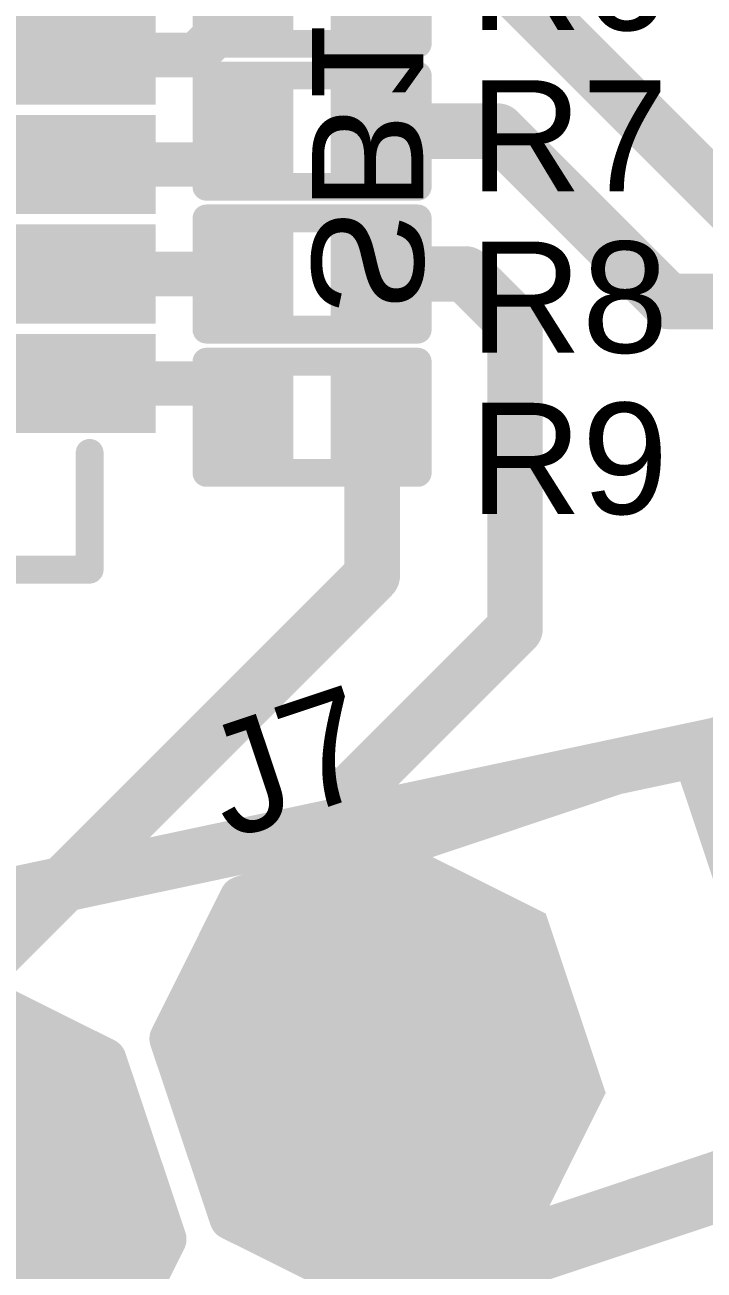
# Model space of a CAD drawing. Header units: inches. Extents: x 28 to 136, y 32 to 73.
# Drawn here: x 50.94 to 54.04, y 50.27 to 55.95 of the extents above; entities that cross this region are included whole.
import ezdxf

# ---------------------------------------------------------------- set-up
doc = ezdxf.new("R2010")
doc.units = ezdxf.units.IN
for name, color, linetype in [('Board Outline', 216, 'Continuous'), ('Bottom Layer', 5, 'Continuous'), ('Bottom Overlay', 54, 'Continuous'), ('Top Layer', 1, 'Continuous'), ('Top Overlay', 2, 'Continuous'), ('Top Paste', 8, 'Continuous'), ('Top Solder', 216, 'Continuous')]:
    doc.layers.add(name, color=color, linetype=linetype)
doc.styles.add('Arial', font='', dxfattribs={"height": 0.2})
doc.styles.get('Arial').set_extended_font_data('Arial')

# ---------------------------------------------------------------- blocks, each defined once
blk = doc.blocks.new('16_QFN__3_3___5')
at = {"layer": 'Top Layer'}
for points in [[(-0.8750007900000001, 1.80000275), (-0.6250012899999999, 1.80000275), (-0.6250012899999999, 1.10000161), (-0.8750007900000001, 1.10000161)], [(-0.37500179, 1.80000275), (-0.12500229, 1.80000275), (-0.12500229, 1.10000161), (-0.37500179, 1.10000161)], [(0.12499975, 1.80000275), (0.37499925, 1.80000275), (0.37499925, 1.10000161), (0.12499975, 1.10000161)], [(0.6249987499999999, 1.80000275), (0.87499825, 1.80000275), (0.87499825, 1.10000161), (0.6249987499999999, 1.10000161)], [(-1.09999653, 0.8750007900000001), (-1.09999653, 0.6250012899999999), (-1.79999767, 0.6250012899999999), (-1.79999767, 0.8750007900000001)], [(1.80000275, 0.8750007900000001), (1.80000275, 0.6250012899999999), (1.10000161, 0.6250012899999999), (1.10000161, 0.8750007900000001)], [(-0.84999957, 0.84999957), (0.84999957, 0.84999957), (0.84999957, -0.84999957), (-0.84999957, -0.84999957)], [(-1.09999653, 0.37500179), (-1.09999653, 0.12500229), (-1.79999767, 0.12500229), (-1.79999767, 0.37500179)], [(1.80000275, 0.37500179), (1.80000275, 0.12500229), (1.10000161, 0.12500229), (1.10000161, 0.37500179)], [(-1.09999653, -0.12499975), (-1.09999653, -0.37499925), (-1.79999767, -0.37499925), (-1.79999767, -0.12499975)], [(1.80000275, -0.12499975), (1.80000275, -0.37499925), (1.10000161, -0.37499925), (1.10000161, -0.12499975)], [(-1.09999653, -0.6249987499999999), (-1.09999653, -0.87499825), (-1.79999767, -0.87499825), (-1.79999767, -0.6249987499999999)], [(1.80000275, -0.6249987499999999), (1.80000275, -0.87499825), (1.10000161, -0.87499825), (1.10000161, -0.6249987499999999)], [(-0.8750007900000001, -1.09999653), (-0.6250012899999999, -1.09999653), (-0.6250012899999999, -1.79999767), (-0.8750007900000001, -1.79999767)], [(-0.37500179, -1.09999653), (-0.12500229, -1.09999653), (-0.12500229, -1.79999767), (-0.37500179, -1.79999767)], [(0.12499975, -1.09999653), (0.37499925, -1.09999653), (0.37499925, -1.79999767), (0.12499975, -1.79999767)], [(0.6249987499999999, -1.09999653), (0.87499825, -1.09999653), (0.87499825, -1.79999767), (0.6249987499999999, -1.79999767)]]:
    blk.add_hatch(color=1, dxfattribs=at).paths.add_polyline_path(points)
at = {"layer": 'Top Paste'}
for points in [[(-0.8750007900000001, 1.80000275), (-0.6250012899999999, 1.80000275), (-0.6250012899999999, 1.10000161), (-0.8750007900000001, 1.10000161)], [(-0.37500179, 1.80000275), (-0.12500229, 1.80000275), (-0.12500229, 1.10000161), (-0.37500179, 1.10000161)], [(0.12499975, 1.80000275), (0.37499925, 1.80000275), (0.37499925, 1.10000161), (0.12499975, 1.10000161)], [(0.6249987499999999, 1.80000275), (0.87499825, 1.80000275), (0.87499825, 1.10000161), (0.6249987499999999, 1.10000161)], [(-1.09999653, 0.8750007900000001), (-1.09999653, 0.6250012899999999), (-1.79999767, 0.6250012899999999), (-1.79999767, 0.8750007900000001)], [(1.80000275, 0.8750007900000001), (1.80000275, 0.6250012899999999), (1.10000161, 0.6250012899999999), (1.10000161, 0.8750007900000001)], [(-0.84999957, 0.84999957), (0.84999957, 0.84999957), (0.84999957, -0.84999957), (-0.84999957, -0.84999957)], [(-1.09999653, 0.37500179), (-1.09999653, 0.12500229), (-1.79999767, 0.12500229), (-1.79999767, 0.37500179)], [(1.80000275, 0.37500179), (1.80000275, 0.12500229), (1.10000161, 0.12500229), (1.10000161, 0.37500179)], [(-1.09999653, -0.12499975), (-1.09999653, -0.37499925), (-1.79999767, -0.37499925), (-1.79999767, -0.12499975)], [(1.80000275, -0.12499975), (1.80000275, -0.37499925), (1.10000161, -0.37499925), (1.10000161, -0.12499975)], [(-1.09999653, -0.6249987499999999), (-1.09999653, -0.87499825), (-1.79999767, -0.87499825), (-1.79999767, -0.6249987499999999)], [(1.80000275, -0.6249987499999999), (1.80000275, -0.87499825), (1.10000161, -0.87499825), (1.10000161, -0.6249987499999999)], [(-0.8750007900000001, -1.09999653), (-0.6250012899999999, -1.09999653), (-0.6250012899999999, -1.79999767), (-0.8750007900000001, -1.79999767)], [(-0.37500179, -1.09999653), (-0.12500229, -1.09999653), (-0.12500229, -1.79999767), (-0.37500179, -1.79999767)], [(0.12499975, -1.09999653), (0.37499925, -1.09999653), (0.37499925, -1.79999767), (0.12499975, -1.79999767)], [(0.6249987499999999, -1.09999653), (0.87499825, -1.09999653), (0.87499825, -1.79999767), (0.6249987499999999, -1.79999767)]]:
    blk.add_hatch(color=8, dxfattribs=at).paths.add_polyline_path(points)
at = {"layer": 'Top Solder'}
for points in [[(-0.9766007899999999, 1.90160275), (-0.5234012899999999, 1.90160275), (-0.5234012899999999, 0.9984016099999999), (-0.9766007899999999, 0.9984016099999999)], [(-0.4766017899999999, 1.90160275), (-0.02340229, 1.90160275), (-0.02340229, 0.9984016099999999), (-0.4766017899999999, 0.9984016099999999)], [(0.02339975, 1.90160275), (0.47659925, 1.90160275), (0.47659925, 0.9984016099999999), (0.02339975, 0.9984016099999999)], [(0.5233987499999999, 1.90160275), (0.9765982499999999, 1.90160275), (0.9765982499999999, 0.9984016099999999), (0.5233987499999999, 0.9984016099999999)], [(-0.99839653, 0.9766007899999999), (-0.99839653, 0.5234012899999999), (-1.90159767, 0.5234012899999999), (-1.90159767, 0.9766007899999999)], [(1.90160275, 0.9766007899999999), (1.90160275, 0.5234012899999999), (0.9984016099999999, 0.5234012899999999), (0.9984016099999999, 0.9766007899999999)], [(-0.95159957, 0.95159957), (0.95159957, 0.95159957), (0.95159957, -0.95159957), (-0.95159957, -0.95159957)], [(-0.99839653, 0.4766017899999999), (-0.99839653, 0.02340229), (-1.90159767, 0.02340229), (-1.90159767, 0.4766017899999999)], [(1.90160275, 0.4766017899999999), (1.90160275, 0.02340229), (0.9984016099999999, 0.02340229), (0.9984016099999999, 0.4766017899999999)], [(-0.99839653, -0.02339975), (-0.99839653, -0.47659925), (-1.90159767, -0.47659925), (-1.90159767, -0.02339975)], [(1.90160275, -0.02339975), (1.90160275, -0.47659925), (0.9984016099999999, -0.47659925), (0.9984016099999999, -0.02339975)], [(-0.99839653, -0.5233987499999999), (-0.99839653, -0.9765982499999999), (-1.90159767, -0.9765982499999999), (-1.90159767, -0.5233987499999999)], [(1.90160275, -0.5233987499999999), (1.90160275, -0.9765982499999999), (0.9984016099999999, -0.9765982499999999), (0.9984016099999999, -0.5233987499999999)], [(-0.9766007899999999, -0.99839653), (-0.5234012899999999, -0.99839653), (-0.5234012899999999, -1.90159767), (-0.9766007899999999, -1.90159767)], [(-0.4766017899999999, -0.99839653), (-0.02340229, -0.99839653), (-0.02340229, -1.90159767), (-0.4766017899999999, -1.90159767)], [(0.02339975, -0.99839653), (0.47659925, -0.99839653), (0.47659925, -1.90159767), (0.02339975, -1.90159767)], [(0.5233987499999999, -0.99839653), (0.9765982499999999, -0.99839653), (0.9765982499999999, -1.90159767), (0.5233987499999999, -1.90159767)]]:
    blk.add_hatch(color=216, dxfattribs=at).paths.add_polyline_path(points)
at = {"layer": 'Top Overlay', "const_width": 0.127}
for points in [[(-1.6002, 1.6002), (-1.0668, 1.6002)], [(-1.6002, 1.6002), (-1.6002, 1.0668)], [(1.06679746, 1.6002), (1.60019746, 1.6002)], [(1.60019746, 1.6002), (1.60019746, 1.0668)], [(-2.0828, 0.889), (-2.0828, 0.635)], [(-2.0828, 0.889), (-1.9558, 0.7619999999999999)], [(-1.9558, 0.7619999999999999), (-2.0828, 0.635)], [(-1.6002, -1.06679492), (-1.6002, -1.60019492)], [(1.60019746, -1.06679492), (1.60019746, -1.60019492)], [(-1.6002, -1.60019492), (-1.0668, -1.60019492)], [(1.06679746, -1.60019492), (1.60019746, -1.60019492)]]:
    blk.add_lwpolyline(points, dxfattribs=at)
at = {"layer": 'Top Overlay', "const_width": 0.0635}
for points in [[(-1.63195, 1.6002, 1), (-1.56845, 1.6002, 1)], [(-1.63195, 1.6002, 1), (-1.56845, 1.6002, 1)], [(-1.09855, 1.6002, 1), (-1.03505, 1.6002, 1)], [(1.03504746, 1.6002, 1), (1.09854746, 1.6002, 1)], [(1.56844746, 1.6002, 1), (1.63194746, 1.6002, 1)], [(1.56844746, 1.6002, 1), (1.63194746, 1.6002, 1)], [(-1.63195, 1.0668, 1), (-1.56845, 1.0668, 1)], [(1.56844746, 1.0668, 1), (1.63194746, 1.0668, 1)], [(-2.11455, 0.889, 1), (-2.05105, 0.889, 1)], [(-2.11455, 0.889, 1), (-2.05105, 0.889, 1)], [(-1.98755, 0.7619999999999999, 1), (-1.92405, 0.7619999999999999, 1)], [(-1.98755, 0.7619999999999999, 1), (-1.92405, 0.7619999999999999, 1)], [(-2.11455, 0.635, 1), (-2.05105, 0.635, 1)], [(-2.11455, 0.635, 1), (-2.05105, 0.635, 1)], [(-1.63195, -1.06679492, 1), (-1.56845, -1.06679492, 1)], [(1.56844746, -1.06679492, 1), (1.63194746, -1.06679492, 1)], [(-1.63195, -1.60019492, 1), (-1.56845, -1.60019492, 1)], [(-1.63195, -1.60019492, 1), (-1.56845, -1.60019492, 1)], [(-1.09855, -1.60019492, 1), (-1.03505, -1.60019492, 1)], [(1.03504746, -1.60019492, 1), (1.09854746, -1.60019492, 1)], [(1.56844746, -1.60019492, 1), (1.63194746, -1.60019492, 1)], [(1.56844746, -1.60019492, 1), (1.63194746, -1.60019492, 1)]]:
    blk.add_lwpolyline(points, format="xyb", close=True, dxfattribs=at)
blk = doc.blocks.new('R___0201_28')
at = {"layer": 'Top Layer'}
for points in [[(-0.40999791, 0.18499963), (-0.13999845, 0.18499963), (-0.13999845, -0.18499963), (-0.40999791, -0.18499963)], [(0.14000099, 0.18499963), (0.41000045, 0.18499963), (0.41000045, -0.18499963), (0.14000099, -0.18499963)]]:
    blk.add_hatch(color=1, dxfattribs=at).paths.add_polyline_path(points)
at = {"layer": 'Top Paste'}
for points in [[(-0.40999791, 0.18499963), (-0.13999845, 0.18499963), (-0.13999845, -0.18499963), (-0.40999791, -0.18499963)], [(0.14000099, 0.18499963), (0.41000045, 0.18499963), (0.41000045, -0.18499963), (0.14000099, -0.18499963)]]:
    blk.add_hatch(color=8, dxfattribs=at).paths.add_polyline_path(points)
at = {"layer": 'Top Solder'}
for points in [[(-0.46499907, 0.24000079), (-0.08499729, 0.24000079), (-0.08499729, -0.24000079), (-0.46499907, -0.24000079)], [(0.08499983, 0.24000079), (0.46500161, 0.24000079), (0.46500161, -0.24000079), (0.08499983, -0.24000079)]]:
    blk.add_hatch(color=216, dxfattribs=at).paths.add_polyline_path(points)
at = {"layer": 'Top Overlay', "const_width": 0.127}
for points in [[(0.4826, 0.254), (-0.4826, 0.254)], [(-0.4826, 0.254), (-0.4826, -0.254)], [(0.4826, 0.254), (0.4826, -0.254)], [(0.4826, -0.254), (-0.4826, -0.254)]]:
    blk.add_lwpolyline(points, dxfattribs=at)
at = {"layer": 'Top Overlay', "const_width": 0.0635}
for points in [[(-0.51435, 0.254, 1), (-0.4508499999999999, 0.254, 1)], [(-0.51435, 0.254, 1), (-0.4508499999999999, 0.254, 1)], [(0.4508499999999999, 0.254, 1), (0.51435, 0.254, 1)], [(0.4508499999999999, 0.254, 1), (0.51435, 0.254, 1)], [(-0.51435, -0.254, 1), (-0.4508499999999999, -0.254, 1)], [(-0.51435, -0.254, 1), (-0.4508499999999999, -0.254, 1)], [(0.4508499999999999, -0.254, 1), (0.51435, -0.254, 1)], [(0.4508499999999999, -0.254, 1), (0.51435, -0.254, 1)]]:
    blk.add_lwpolyline(points, format="xyb", close=True, dxfattribs=at)
blk = doc.blocks.new('R___0201_29')
at = {"layer": 'Top Layer'}
for points in [[(-0.40999791, 0.18499963), (-0.13999845, 0.18499963), (-0.13999845, -0.18499963), (-0.40999791, -0.18499963)], [(0.14000099, 0.18499963), (0.41000045, 0.18499963), (0.41000045, -0.18499963), (0.14000099, -0.18499963)]]:
    blk.add_hatch(color=1, dxfattribs=at).paths.add_polyline_path(points)
at = {"layer": 'Top Paste'}
for points in [[(-0.40999791, 0.18499963), (-0.13999845, 0.18499963), (-0.13999845, -0.18499963), (-0.40999791, -0.18499963)], [(0.14000099, 0.18499963), (0.41000045, 0.18499963), (0.41000045, -0.18499963), (0.14000099, -0.18499963)]]:
    blk.add_hatch(color=8, dxfattribs=at).paths.add_polyline_path(points)
at = {"layer": 'Top Solder'}
for points in [[(-0.46499907, 0.24000079), (-0.08499729, 0.24000079), (-0.08499729, -0.24000079), (-0.46499907, -0.24000079)], [(0.08499983, 0.24000079), (0.46500161, 0.24000079), (0.46500161, -0.24000079), (0.08499983, -0.24000079)]]:
    blk.add_hatch(color=216, dxfattribs=at).paths.add_polyline_path(points)
at = {"layer": 'Top Overlay', "const_width": 0.127}
for points in [[(0.4826, 0.254), (-0.4826, 0.254)], [(-0.4826, 0.254), (-0.4826, -0.254)], [(0.4826, 0.254), (0.4826, -0.254)], [(0.4826, -0.254), (-0.4826, -0.254)]]:
    blk.add_lwpolyline(points, dxfattribs=at)
at = {"layer": 'Top Overlay', "const_width": 0.0635}
for points in [[(-0.51435, 0.254, 1), (-0.4508499999999999, 0.254, 1)], [(-0.51435, 0.254, 1), (-0.4508499999999999, 0.254, 1)], [(0.4508499999999999, 0.254, 1), (0.51435, 0.254, 1)], [(0.4508499999999999, 0.254, 1), (0.51435, 0.254, 1)], [(-0.51435, -0.254, 1), (-0.4508499999999999, -0.254, 1)], [(-0.51435, -0.254, 1), (-0.4508499999999999, -0.254, 1)], [(0.4508499999999999, -0.254, 1), (0.51435, -0.254, 1)], [(0.4508499999999999, -0.254, 1), (0.51435, -0.254, 1)]]:
    blk.add_lwpolyline(points, format="xyb", close=True, dxfattribs=at)
blk = doc.blocks.new('R___0201_30')
at = {"layer": 'Top Layer'}
for points in [[(-0.40999791, 0.18499963), (-0.13999845, 0.18499963), (-0.13999845, -0.18499963), (-0.40999791, -0.18499963)], [(0.14000099, 0.18499963), (0.41000045, 0.18499963), (0.41000045, -0.18499963), (0.14000099, -0.18499963)]]:
    blk.add_hatch(color=1, dxfattribs=at).paths.add_polyline_path(points)
at = {"layer": 'Top Paste'}
for points in [[(-0.40999791, 0.18499963), (-0.13999845, 0.18499963), (-0.13999845, -0.18499963), (-0.40999791, -0.18499963)], [(0.14000099, 0.18499963), (0.41000045, 0.18499963), (0.41000045, -0.18499963), (0.14000099, -0.18499963)]]:
    blk.add_hatch(color=8, dxfattribs=at).paths.add_polyline_path(points)
at = {"layer": 'Top Solder'}
for points in [[(-0.46499907, 0.24000079), (-0.08499729, 0.24000079), (-0.08499729, -0.24000079), (-0.46499907, -0.24000079)], [(0.08499983, 0.24000079), (0.46500161, 0.24000079), (0.46500161, -0.24000079), (0.08499983, -0.24000079)]]:
    blk.add_hatch(color=216, dxfattribs=at).paths.add_polyline_path(points)
at = {"layer": 'Top Overlay', "const_width": 0.127}
for points in [[(-0.4826, 0.254), (-0.4826, -0.254)], [(0.4826, 0.254), (-0.4826, 0.254)], [(0.4826, 0.254), (0.4826, -0.254)], [(0.4826, -0.254), (-0.4826, -0.254)]]:
    blk.add_lwpolyline(points, dxfattribs=at)
at = {"layer": 'Top Overlay', "const_width": 0.0635}
for points in [[(-0.51435, 0.254, 1), (-0.4508499999999999, 0.254, 1)], [(-0.51435, 0.254, 1), (-0.4508499999999999, 0.254, 1)], [(0.4508499999999999, 0.254, 1), (0.51435, 0.254, 1)], [(0.4508499999999999, 0.254, 1), (0.51435, 0.254, 1)], [(-0.51435, -0.254, 1), (-0.4508499999999999, -0.254, 1)], [(-0.51435, -0.254, 1), (-0.4508499999999999, -0.254, 1)], [(0.4508499999999999, -0.254, 1), (0.51435, -0.254, 1)], [(0.4508499999999999, -0.254, 1), (0.51435, -0.254, 1)]]:
    blk.add_lwpolyline(points, format="xyb", close=True, dxfattribs=at)
blk = doc.blocks.new('R___0201_31')
at = {"layer": 'Top Layer'}
for points in [[(-0.40999791, 0.18499963), (-0.13999845, 0.18499963), (-0.13999845, -0.18499963), (-0.40999791, -0.18499963)], [(0.14000099, 0.18499963), (0.41000045, 0.18499963), (0.41000045, -0.18499963), (0.14000099, -0.18499963)]]:
    blk.add_hatch(color=1, dxfattribs=at).paths.add_polyline_path(points)
at = {"layer": 'Top Paste'}
for points in [[(-0.40999791, 0.18499963), (-0.13999845, 0.18499963), (-0.13999845, -0.18499963), (-0.40999791, -0.18499963)], [(0.14000099, 0.18499963), (0.41000045, 0.18499963), (0.41000045, -0.18499963), (0.14000099, -0.18499963)]]:
    blk.add_hatch(color=8, dxfattribs=at).paths.add_polyline_path(points)
at = {"layer": 'Top Solder'}
for points in [[(-0.46499907, 0.24000079), (-0.08499729, 0.24000079), (-0.08499729, -0.24000079), (-0.46499907, -0.24000079)], [(0.08499983, 0.24000079), (0.46500161, 0.24000079), (0.46500161, -0.24000079), (0.08499983, -0.24000079)]]:
    blk.add_hatch(color=216, dxfattribs=at).paths.add_polyline_path(points)
at = {"layer": 'Top Overlay', "const_width": 0.127}
for points in [[(-0.4826, -0.254), (-0.4826, 0.254)], [(-0.4826, 0.254), (0.4826, 0.254)], [(0.4826, -0.254), (0.4826, 0.254)], [(-0.4826, -0.254), (0.4826, -0.254)]]:
    blk.add_lwpolyline(points, dxfattribs=at)
at = {"layer": 'Top Overlay', "const_width": 0.0635}
for points in [[(-0.51435, 0.254, 1), (-0.4508499999999999, 0.254, 1)], [(-0.51435, 0.254, 1), (-0.4508499999999999, 0.254, 1)], [(0.4508499999999999, 0.254, 1), (0.51435, 0.254, 1)], [(0.4508499999999999, 0.254, 1), (0.51435, 0.254, 1)], [(-0.51435, -0.254, 1), (-0.4508499999999999, -0.254, 1)], [(-0.51435, -0.254, 1), (-0.4508499999999999, -0.254, 1)], [(0.4508499999999999, -0.254, 1), (0.51435, -0.254, 1)], [(0.4508499999999999, -0.254, 1), (0.51435, -0.254, 1)]]:
    blk.add_lwpolyline(points, format="xyb", close=True, dxfattribs=at)
blk = doc.blocks.new('2_T____P___43')
at = {"layer": 'Top Layer'}
for points in [[(0.3809999999999999, 0.7619999999999999), (-0.3809999999999999, 0.7619999999999999), (-0.7619999999999999, 0.3809999999999999), (-0.7619999999999999, -0.3809999999999999), (-0.3809999999999999, -0.7619999999999999), (0.3809999999999999, -0.7619999999999999), (0.7619999999999999, -0.3809999999999999), (0.7619999999999999, 0.3809999999999999)], [(2.921, 0.7619974599999999), (2.159, 0.7619974599999999), (1.778, 0.38099746), (1.778, -0.38100254), (2.159, -0.7620025399999999), (2.921, -0.7620025399999999), (3.302, -0.38100254), (3.302, 0.38099746)]]:
    blk.add_hatch(color=1, dxfattribs=at).paths.add_polyline_path(points)
at = {"layer": 'Top Paste'}
for points in [[(0.3809999999999999, 0.7619999999999999), (-0.3809999999999999, 0.7619999999999999), (-0.7619999999999999, 0.3809999999999999), (-0.7619999999999999, -0.3809999999999999), (-0.3809999999999999, -0.7619999999999999), (0.3809999999999999, -0.7619999999999999), (0.7619999999999999, -0.3809999999999999), (0.7619999999999999, 0.3809999999999999)], [(2.921, 0.7619974599999999), (2.159, 0.7619974599999999), (1.778, 0.38099746), (1.778, -0.38100254), (2.159, -0.7620025399999999), (2.921, -0.7620025399999999), (3.302, -0.38100254), (3.302, 0.38099746)]]:
    blk.add_hatch(color=8, dxfattribs=at).paths.add_polyline_path(points)
at = {"layer": 'Top Solder'}
for points in [[(0.4318, 0.8636), (-0.4318, 0.8636), (-0.8636, 0.4318), (-0.8636, -0.4318), (-0.4318, -0.8636), (0.4318, -0.8636), (0.8636, -0.4318), (0.8636, 0.4318)], [(2.9718, 0.8635974599999999), (2.1082, 0.8635974599999999), (1.6764, 0.4317974599999999), (1.6764, -0.43180254), (2.1082, -0.8636025399999999), (2.9718, -0.8636025399999999), (3.4036, -0.43180254), (3.4036, 0.4317974599999999)]]:
    blk.add_hatch(color=216, dxfattribs=at).paths.add_polyline_path(points)
at = {"layer": 'Top Overlay', "const_width": 0.1999996}
for points in [[(-0.93979492, 0.43179492), (-0.4317974599999999, 0.9398101600000001)], [(-0.4317974599999999, 0.9398101600000001), (2.1082, 0.93979746)], [(2.1082, 0.93979746), (2.9718, 0.93979746)], [(2.9718, 0.93979746), (3.4798, 0.4317974599999999)], [(-0.93979492, 0.43179492), (-0.9398101600000001, -0.4317974599999999)], [(3.4798, 0.4317974599999999), (3.4798, -0.4318)], [(-0.9398101600000001, -0.4317974599999999), (-0.43179492, -0.93979492)], [(2.97179492, -0.93980254), (3.4798, -0.4318)], [(-0.43179492, -0.93979492), (2.1082, -0.9397999999999999)], [(2.1082, -0.9397999999999999), (2.97179492, -0.93980254)]]:
    blk.add_lwpolyline(points, dxfattribs=at)
at = {"layer": 'Top Overlay', "const_width": 0.0999998}
for points in [[(-0.48179736, 0.9398101600000001, 1), (-0.38179756, 0.9398101600000001, 1)], [(-0.48179736, 0.9398101600000001, 1), (-0.38179756, 0.9398101600000001, 1)], [(2.0582001, 0.93979746, 1), (2.1581999, 0.93979746, 1)], [(2.0582001, 0.93979746, 1), (2.1581999, 0.93979746, 1)], [(2.9218001, 0.93979746, 1), (3.0217999, 0.93979746, 1)], [(2.9218001, 0.93979746, 1), (3.0217999, 0.93979746, 1)], [(-0.9897948199999999, 0.43179492, 1), (-0.88979502, 0.43179492, 1)], [(-0.9897948199999999, 0.43179492, 1), (-0.88979502, 0.43179492, 1)], [(3.4298001, 0.4317974599999999, 1), (3.5297999, 0.4317974599999999, 1)], [(3.4298001, 0.4317974599999999, 1), (3.5297999, 0.4317974599999999, 1)], [(-0.9898100599999999, -0.4317974599999999, 1), (-0.8898102599999999, -0.4317974599999999, 1)], [(-0.9898100599999999, -0.4317974599999999, 1), (-0.8898102599999999, -0.4317974599999999, 1)], [(3.4298001, -0.4318, 1), (3.5297999, -0.4318, 1)], [(3.4298001, -0.4318, 1), (3.5297999, -0.4318, 1)], [(-0.48179482, -0.93979492, 1), (-0.38179502, -0.93979492, 1)], [(-0.48179482, -0.93979492, 1), (-0.38179502, -0.93979492, 1)], [(2.0582001, -0.9397999999999999, 1), (2.1581999, -0.9397999999999999, 1)], [(2.0582001, -0.9397999999999999, 1), (2.1581999, -0.9397999999999999, 1)], [(2.92179502, -0.93980254, 1), (3.02179482, -0.93980254, 1)], [(2.92179502, -0.93980254, 1), (3.02179482, -0.93980254, 1)]]:
    blk.add_lwpolyline(points, format="xyb", close=True, dxfattribs=at)
blk = doc.blocks.new('2_T____P___44')
at = {"layer": 'Top Layer'}
for points in [[(0.3809999999999999, 0.7619999999999999), (-0.3809999999999999, 0.7619999999999999), (-0.7619999999999999, 0.3809999999999999), (-0.7619999999999999, -0.3809999999999999), (-0.3809999999999999, -0.7619999999999999), (0.3809999999999999, -0.7619999999999999), (0.7619999999999999, -0.3809999999999999), (0.7619999999999999, 0.3809999999999999)], [(2.921002539999999, 0.7619999999999999), (2.15900254, 0.7619999999999999), (1.77800254, 0.3809999999999999), (1.77800254, -0.3809999999999999), (2.15900254, -0.7619999999999999), (2.921002539999999, -0.7619999999999999), (3.30200254, -0.3809999999999999), (3.30200254, 0.3809999999999999)]]:
    blk.add_hatch(color=1, dxfattribs=at).paths.add_polyline_path(points)
at = {"layer": 'Top Paste'}
for points in [[(0.3809999999999999, 0.7619999999999999), (-0.3809999999999999, 0.7619999999999999), (-0.7619999999999999, 0.3809999999999999), (-0.7619999999999999, -0.3809999999999999), (-0.3809999999999999, -0.7619999999999999), (0.3809999999999999, -0.7619999999999999), (0.7619999999999999, -0.3809999999999999), (0.7619999999999999, 0.3809999999999999)], [(2.921002539999999, 0.7619999999999999), (2.15900254, 0.7619999999999999), (1.77800254, 0.3809999999999999), (1.77800254, -0.3809999999999999), (2.15900254, -0.7619999999999999), (2.921002539999999, -0.7619999999999999), (3.30200254, -0.3809999999999999), (3.30200254, 0.3809999999999999)]]:
    blk.add_hatch(color=8, dxfattribs=at).paths.add_polyline_path(points)
at = {"layer": 'Top Solder'}
for points in [[(0.4318, 0.8636), (-0.4318, 0.8636), (-0.8636, 0.4318), (-0.8636, -0.4318), (-0.4318, -0.8636), (0.4318, -0.8636), (0.8636, -0.4318), (0.8636, 0.4318)], [(2.97180254, 0.8636), (2.10820254, 0.8636), (1.67640254, 0.4318), (1.67640254, -0.4318), (2.10820254, -0.8636), (2.97180254, -0.8636), (3.40360254, -0.4318), (3.40360254, 0.4318)]]:
    blk.add_hatch(color=216, dxfattribs=at).paths.add_polyline_path(points)
at = {"layer": 'Top Overlay', "const_width": 0.1999996}
for points in [[(-0.43180254, 0.9397999999999999), (-0.93980254, 0.4318)], [(2.10819492, 0.93980254), (-0.43180254, 0.9397999999999999)], [(2.9718, 0.93978984), (2.10819492, 0.93980254)], [(3.47980254, 0.43179492), (2.9718, 0.93978984)], [(-0.9397999999999999, -0.43180254), (-0.93980254, 0.4318)], [(3.47979746, -0.43180254), (3.47980254, 0.43179492)], [(-0.4318, -0.93980254), (-0.9397999999999999, -0.43180254)], [(3.47979746, -0.43180254), (2.97179746, -0.93980254)], [(2.10820254, -0.9397999999999999), (-0.4318, -0.93980254)], [(2.97179746, -0.93980254), (2.10820254, -0.9397999999999999)]]:
    blk.add_lwpolyline(points, dxfattribs=at)
at = {"layer": 'Top Overlay', "const_width": 0.0999998}
for points in [[(-0.4818024399999999, 0.9397999999999999, 1), (-0.38180264, 0.9397999999999999, 1)], [(-0.4818024399999999, 0.9397999999999999, 1), (-0.38180264, 0.9397999999999999, 1)], [(2.05819502, 0.93980254, 1), (2.15819482, 0.93980254, 1)], [(2.05819502, 0.93980254, 1), (2.15819482, 0.93980254, 1)], [(2.9218001, 0.93978984, 1), (3.0217999, 0.93978984, 1)], [(2.9218001, 0.93978984, 1), (3.0217999, 0.93978984, 1)], [(-0.98980244, 0.4318, 1), (-0.88980264, 0.4318, 1)], [(-0.98980244, 0.4318, 1), (-0.88980264, 0.4318, 1)], [(3.42980264, 0.43179492, 1), (3.52980244, 0.43179492, 1)], [(3.42980264, 0.43179492, 1), (3.52980244, 0.43179492, 1)], [(-0.9897999000000001, -0.43180254, 1), (-0.8898001, -0.43180254, 1)], [(-0.9897999000000001, -0.43180254, 1), (-0.8898001, -0.43180254, 1)], [(3.42979756, -0.43180254, 1), (3.529797359999999, -0.43180254, 1)], [(3.42979756, -0.43180254, 1), (3.529797359999999, -0.43180254, 1)], [(-0.4817998999999999, -0.93980254, 1), (-0.3818001, -0.93980254, 1)], [(-0.4817998999999999, -0.93980254, 1), (-0.3818001, -0.93980254, 1)], [(2.05820264, -0.9397999999999999, 1), (2.15820244, -0.9397999999999999, 1)], [(2.05820264, -0.9397999999999999, 1), (2.15820244, -0.9397999999999999, 1)], [(2.92179756, -0.93980254, 1), (3.02179736, -0.93980254, 1)], [(2.92179756, -0.93980254, 1), (3.02179736, -0.93980254, 1)]]:
    blk.add_lwpolyline(points, format="xyb", close=True, dxfattribs=at)

msp = doc.modelspace()

# ---------------------------------------------------------------- hatches: boundary and pattern name
at = {"layer": 'Top Layer'}
msp.add_hatch(color=1, dxfattribs=at).paths.add_polyline_path([(57.64135284, 53.90402732), (53.88112921999999, 52.64587388), (54.5149024, 50.75171967999999), (58.27512602, 52.00987312)])

# ---------------------------------------------------------------- linework, layer by layer
at = {"layer": 'Board Outline', "const_width": 0.127}
msp.add_lwpolyline([(38.09999999999999, 45.21499974), (65.09999934, 54.21499951999999)], dxfattribs=at)
at = {"layer": 'Bottom Layer', "const_width": 0.254}
msp.add_lwpolyline([(48.67593515999999, 51.51216012), (55.82233691999999, 53.03250251999999)], dxfattribs=at)
at = {"layer": 'Top Layer'}
for points, const_width in [([(53.16390942, 56.12280113999999), (54.16871055999999, 55.11799999999999)], 0.254), ([(51.71719907999999, 55.8171985), (51.97280181999999, 56.07280124)], 0.2032), ([(51.0815971, 55.8171985), (51.71719907999999, 55.8171985)], 0.2032), ([(51.97279928, 55.41959705999999), (51.97279928, 55.46959696)], 0.2032), ([(52.52279818, 55.46959696), (53.0959695, 55.46959696)], 0.254), ([(53.0959695, 55.46959696), (53.87336952, 54.69219694)], 0.254), ([(51.87040172, 55.3171995), (51.97279928, 55.41959705999999)], 0.2032), ([(51.0815971, 55.3171995), (51.87040172, 55.3171995)], 0.2032), ([(52.52279818, 54.81719795999999), (52.94920576, 54.81719795999999)], 0.254), ([(52.94920576, 54.81719795999999), (53.1748238, 54.59157992)], 0.254), ([(51.0815971, 54.81719795999999), (51.97279928, 54.81719795999999)], 0.2032), ([(53.87336952, 54.69219694), (58.30994688, 54.69219694)], 0.254), ([(53.1748238, 53.19815624), (53.1748238, 54.59157992)], 0.254), ([(51.0815971, 54.31719896), (51.8684002, 54.31719896)], 0.2032), ([(51.8684002, 54.31719896), (51.97279928, 54.21279988)], 0.2032), ([(51.97279928, 54.16279998), (51.97279928, 54.21279988)], 0.2032), ([(52.52279818, 53.44073894), (52.52279818, 54.16279998)], 0.254), ([(50.67838734, 51.59632809999999), (52.52279818, 53.44073894)], 0.254), ([(52.44032184, 52.46365427999999), (53.1748238, 53.19815624)], 0.254), ([(52.44032184, 51.40598304), (52.44032184, 52.46365427999999)], 0.254), ([(52.44032184, 51.40598304), (52.63305704, 51.21324784)], 0.254)]:
    msp.add_lwpolyline(points, dxfattribs=dict(at, const_width=const_width))
for points, const_width in [([(51.03079709999999, 55.8171985, 1), (51.1323971, 55.8171985, 1)], 0.1016), ([(51.66639908000001, 55.8171985, 1), (51.76799908, 55.8171985, 1)], 0.1016), ([(51.66639908000001, 55.8171985, 1), (51.76799908, 55.8171985, 1)], 0.1016), ([(51.92199927999999, 55.46959696, 1), (52.02359927999999, 55.46959696, 1)], 0.1016), ([(52.45929818, 55.46959696, 1), (52.58629817999999, 55.46959696, 1)], 0.127), ([(53.0324695, 55.46959696, 1), (53.1594695, 55.46959696, 1)], 0.127), ([(53.0324695, 55.46959696, 1), (53.1594695, 55.46959696, 1)], 0.127), ([(51.92199927999999, 55.41959705999999, 1), (52.02359927999999, 55.41959705999999, 1)], 0.1016), ([(51.92199927999999, 55.41959705999999, 1), (52.02359927999999, 55.41959705999999, 1)], 0.1016), ([(51.03079709999999, 55.3171995, 1), (51.1323971, 55.3171995, 1)], 0.1016), ([(51.81960171999999, 55.3171995, 1), (51.92120171999999, 55.3171995, 1)], 0.1016), ([(51.81960171999999, 55.3171995, 1), (51.92120171999999, 55.3171995, 1)], 0.1016), ([(52.45929818, 54.81719795999999, 1), (52.58629817999999, 54.81719795999999, 1)], 0.127), ([(52.88570576, 54.81719795999999, 1), (53.01270576, 54.81719795999999, 1)], 0.127), ([(52.88570576, 54.81719795999999, 1), (53.01270576, 54.81719795999999, 1)], 0.127), ([(51.03079709999999, 54.81719795999999, 1), (51.1323971, 54.81719795999999, 1)], 0.1016), ([(51.92199927999999, 54.81719795999999, 1), (52.02359927999999, 54.81719795999999, 1)], 0.1016), ([(53.80986951999999, 54.69219694, 1), (53.93686952, 54.69219694, 1)], 0.127), ([(53.80986951999999, 54.69219694, 1), (53.93686952, 54.69219694, 1)], 0.127), ([(53.1113238, 54.59157992, 1), (53.2383238, 54.59157992, 1)], 0.127), ([(53.1113238, 54.59157992, 1), (53.2383238, 54.59157992, 1)], 0.127), ([(51.03079709999999, 54.31719896, 1), (51.1323971, 54.31719896, 1)], 0.1016), ([(51.81760019999999, 54.31719896, 1), (51.9192002, 54.31719896, 1)], 0.1016), ([(51.81760019999999, 54.31719896, 1), (51.9192002, 54.31719896, 1)], 0.1016), ([(51.92199927999999, 54.21279988, 1), (52.02359927999999, 54.21279988, 1)], 0.1016), ([(51.92199927999999, 54.21279988, 1), (52.02359927999999, 54.21279988, 1)], 0.1016), ([(51.92199927999999, 54.16279998, 1), (52.02359927999999, 54.16279998, 1)], 0.1016), ([(52.45929818, 54.16279998, 1), (52.58629817999999, 54.16279998, 1)], 0.127), ([(52.45929818, 53.44073894, 1), (52.58629817999999, 53.44073894, 1)], 0.127), ([(52.45929818, 53.44073894, 1), (52.58629817999999, 53.44073894, 1)], 0.127), ([(53.1113238, 53.19815624, 1), (53.2383238, 53.19815624, 1)], 0.127), ([(53.1113238, 53.19815624, 1), (53.2383238, 53.19815624, 1)], 0.127), ([(52.37682184, 52.46365427999999, 1), (52.50382184, 52.46365427999999, 1)], 0.127), ([(52.37682184, 52.46365427999999, 1), (52.50382184, 52.46365427999999, 1)], 0.127), ([(52.37682184, 51.40598304, 1), (52.50382184, 51.40598304, 1)], 0.127), ([(52.37682184, 51.40598304, 1), (52.50382184, 51.40598304, 1)], 0.127), ([(52.56955703999999, 51.21324784, 1), (52.69655704, 51.21324784, 1)], 0.127)]:
    msp.add_lwpolyline(points, format="xyb", close=True, dxfattribs=dict(at, const_width=const_width))

# ---------------------------------------------------------------- block references
for name, p, rotation in [('16_QFN__3_3___5', (49.6316, 55.0672), 90), ('R___0201_30', (52.2478, 55.46959696), 180), ('R___0201_29', (52.2478, 54.81719795999999), 180), ('R___0201_28', (52.2478, 54.16279998), 180), ('2_T____P___43', (52.63305704, 51.21324784), 18.5), ('2_T____P___44', (50.546, 50.5206), 198.5)]:
    msp.add_blockref(name, p, dxfattribs=dict(rotation=rotation))
msp.add_blockref('R___0201_31', (52.2478, 56.12280113999999))

# ---------------------------------------------------------------- texts
at = {"layer": 'Bottom Overlay', "style": 'Arial', "text_generation_flag": 2}
msp.add_text('SB1', height=0.508, rotation=270, dxfattribs=at).set_placement((52.24788381999999, 54.6320218))
at = {"layer": 'Top Overlay', "style": 'Arial'}
for s, p in [('R6', (52.96760552, 55.93088381999999)), ('R7', (52.96760552, 55.19428382)), ('R8', (52.96760552, 54.45768382)), ('R9', (52.96760552, 53.72108382))]:
    msp.add_text(s, height=0.508, dxfattribs=at).set_placement(p)
msp.add_text('J7', height=0.508, rotation=18.5, dxfattribs=at).set_placement((51.86546396, 52.23079723999999))

doc.saveas('drawing.dxf')
